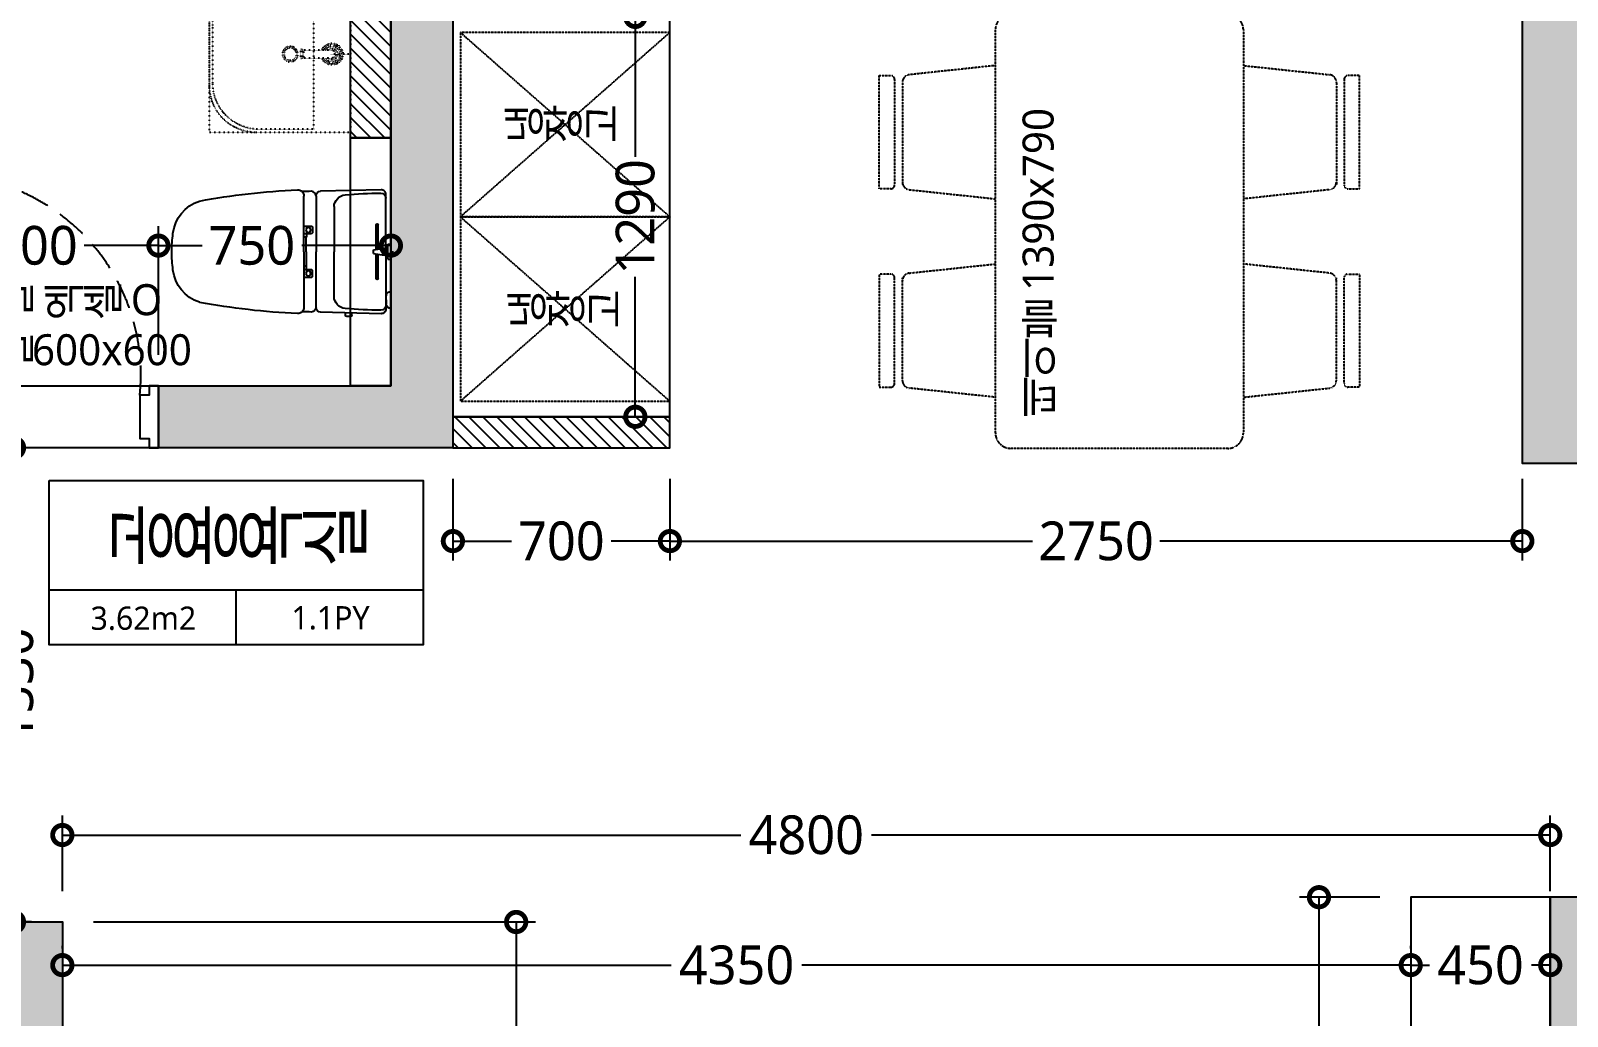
# Model space of a CAD drawing. Header units: millimetres. Extents: x -41292 to 298682, y -22072 to 33155.
# Drawn here: x 197501 to 202458, y 6505 to 9685 of the extents above; entities that cross this region are included whole.
import ezdxf
from ezdxf.enums import TextEntityAlignment as Align

# ---------------------------------------------------------------- set-up
doc = ezdxf.new("R2010")
doc.units = ezdxf.units.MM
for name, pattern in [('CONT', [2, 1, 1]), ('DH-HID2', [1.2, 0.8, -0.4]), ('DOT', [0.25, 0, -0.25]), ('HIDDEN', [9.525, 6.35, -3.175])]:
    doc.linetypes.add(name, pattern=pattern)
for name, color, linetype in [('0-ELC TEXT', 7, 'Continuous'), ('03-TEXT', 3, 'Continuous'), ('06-FUR', 6, 'Continuous'), ('07-DIM WAL', 5, 'Continuous'), ('3.기호.계단선', 30, 'Continuous'), ('CO-BATH', 6, 'Continuous'), ('fin', 5, 'Continuous'), ('FU-FURM', 251, 'DH-HID2'), ('P-门', 4, 'Continuous'), ('S-DIM', 7, 'Continuous'), ('TOILET-1', 6, 'Continuous'), ('문자선', 3, 'Continuous'), ('벽1', 2, 'Continuous'), ('인테리어_가구_제작', 6, 'Continuous'), ('인테리어_기타', 8, 'Continuous'), ('인테리어_해치_벽체', 8, 'Continuous'), ('창호', 4, 'Continuous'), ('평면_가구', 6, 'Continuous')]:
    doc.layers.add(name, color=color, linetype=linetype)
doc.styles.add('넥슨고딕', font='@Microsoft JhengHei Light.ttf')
doc.styles.add('코레일둥고', font='@Microsoft JhengHei Light.ttf')
doc.dimstyles.new('50', dxfattribs={"dimscale": 50, "dimtxt": 2.5, "dimasz": 2.5, "dimexe": 1.25, "dimexo": 2, "dimtad": 0, "dimdec": 0, "dimtxsty": '넥슨고딕', "dimblk": 'DOTSMALL', "dimcen": 2.5, "dimclrd": 1, "dimclre": 1, "dimclrt": 2, "dimadec": 0, "dimazin": 0, "dimtfac": 1, "dimtdec": 0, "dimtix": 1, "dimtmove": 0, "dimatfit": 3, "dimldrblk": 'DOTSMALL', "dimfxl": 1.25, "dimarcsym": 0})

# ---------------------------------------------------------------- blocks, each defined once
blk = doc.blocks.new('gasdgasdgsd')
at = {"layer": 'CO-BATH', "color": 8, "linetype": 'DOT'}
for p, q in [((103359.9, 11032.7), (103054.9, 11032.7)), ((103054.9, 11032.7), (103054.9, 10527.7)), ((103349.9, 11022.7), (103174.9, 11022.7)), ((103174.9, 11022.7), (103174.9, 10537.7)), ((103499.9, 10687.7), (103499.9, 10872.7)), ((103509.9, 10677.7), (103509.9, 10882.7)), ((103054.9, 10780.2), (103119.9, 10780.2)), ((103114.9, 10792.7), (103205.4, 10792.7)), ((103114.9, 10767.7), (103205.4, 10767.7)), ((103205.4, 10793.7), (103210.4, 10793.7)), ((103205.4, 10766.7), (103205.4, 10793.7)), ((103205.4, 10766.7), (103210.4, 10766.7)), ((103210.4, 10794.7), (103215.4, 10794.7)), ((103210.4, 10765.7), (103210.4, 10794.7)), ((103210.4, 10765.7), (103215.4, 10765.7)), ((103215.4, 10765.7), (103215.4, 10794.7)), ((103054.9, 10527.7), (103359.9, 10527.7)), ((103174.9, 10537.7), (103349.9, 10537.7))]:
    blk.add_line(p, q, dxfattribs=at)
blk.add_lwpolyline([(103509.9, 10527.7), (103509.9, 11032.7), (103054.9, 11032.7), (103054.9, 10527.7)], close=True, dxfattribs=at)
for radius in [25, 20]:
    blk.add_circle((103249.9, 10780.2), radius, dxfattribs=at)
for centre, radius, start, end in [((103349.9, 10872.7), 150, 0, 90), ((103359.9, 10882.7), 150, 0, 90), ((103114.9, 10780.2), 35, 20.9248, 339.0751), ((103114.9, 10780.2), 30, 24.6243, 335.3757), ((103114.9, 10780.2), 25, 30, 330), ((103114.9, 10780.2), 18, 43.9829, 316.017), ((103114.9, 10780.2), 12.5, 90, 270), ((103349.9, 10687.7), 150, 270, 0), ((103359.9, 10677.7), 150, 270, 0)]:
    blk.add_arc(centre, radius, start, end, dxfattribs=at)
blk = doc.blocks.new('A$C4B2D31F0')
at = {"layer": 'fin', "color": 8}
for p, q in [((168.9, 697.3), (168.9, 707.3)), ((168.9, 707.3), (216.9, 707.3)), ((168.9, 697.3), (216.9, 697.3)), ((186, 692.5), (180.6, 697.3)), ((192.9, 707.3), (192.9, 716)), ((199.9, 692.5), (205.3, 697.3)), ((216.9, 697.3), (216.9, 707.3)), ((185, 690.9), (20.4, 690.9)), ((37.2, 692.3), (24.7, 692.3)), ((37.2, 692.3), (49.7, 692.3)), ((106.4, 666.3), (184.4, 666.3)), ((106.4, 659.3), (185.5, 659.3)), ((181.6, 685.5), (186, 692.5)), ((187, 651.2), (181.6, 685.5)), ((181.6, 685.5), (204.3, 685.5)), ((186, 692.5), (199.9, 692.5)), ((187, 651.2), (198.9, 651.2)), ((198.9, 651.2), (204.3, 685.5)), ((204.3, 685.5), (199.9, 692.5)), ((200.4, 659.3), (279.4, 659.3)), ((200.9, 690.9), (365.5, 690.9)), ((201.4, 666.3), (279.4, 666.3)), ((-16, 576.9), (-16, 564.8)), ((-12, 580.9), (-4.8, 580.9)), ((-12, 560.8), (-4.3, 560.8)), ((47.7, 523.7), (192.9, 523.7)), ((338.2, 523.7), (192.9, 523.7)), ((12.6, 465.9), (192.9, 465.9)), ((373.3, 465.9), (192.9, 465.9)), ((192.9, 426.6), (13.7, 426.6)), ((192.9, 433.7), (146.6, 433.7)), ((192.9, 433.7), (239.3, 433.7)), ((192.9, 426.6), (372.2, 426.6))]:
    blk.add_line(p, q, dxfattribs=at)
for points in [[(20.4, 690.9), (7.9, 690.9, 0.421209), (-7.1, 675.5), (-2.4, 480.5, 0.001659)], [(365.5, 690.9), (378, 690.9, -0.421209), (392.9, 675.5), (388.3, 480.5, -0.001659)], [(12.6, 465.9, 0.371724), (-1.8, 451.2, 0.003515), (-1, 420.3, 0.320541)], [(110.4, 426.6), (110.4, 450.8, -0.414214), (114.4, 454.8), (130.9, 454.8, -0.414214), (134.9, 450.8), (134.9, 435.2), (134.9, 426.6)], [(275.5, 426.6), (275.5, 450.8, 0.414214), (271.5, 454.8), (255, 454.8, 0.414214), (251, 450.8), (251, 435.2), (251, 426.6)], [(373.3, 465.9, -0.371724), (387.7, 451.2, -0.003515), (386.9, 420.3, -0.320541)], [(134.9, 435.2), (144.6, 435.2, -0.414214), (146.6, 433.2), (146.6, 426.6)], [(251, 435.2), (241.3, 435.2, 0.414214), (239.3, 433.2), (239.3, 426.6)]]:
    blk.add_lwpolyline(points, format="xyb", dxfattribs=at)
for centre in [(122.9, 440.9), (262.9, 440.9)]:
    blk.add_circle(centre, 8, dxfattribs=at)
for centre, radius, start, end in [((24.7, 707.3), 15, 180, 270), ((49.7, 707.3), 15, 270, 0), ((1004.3, 663.1), 1000, 179.3116, 185.9437), ((20.4, 674.9), 16, 90, 179.3116), ((106.4, 662.8), 3.5, 90, 270), ((279.4, 662.8), 3.5, 270, 90), ((365.5, 674.9), 16, 0.6884, 90), ((-618.4, 663.1), 1000, 354.0563, 0.6884), ((-12, 576.9), 4, 90, 180), ((-12, 564.8), 4, 180, 270), ((49.4, 563.7), 40, 185.9437, 267.5129), ((336.5, 563.7), 40, 272.4871, 354.0563), ((12.6, 480.9), 15, 181.3651, 270), ((373.3, 480.9), 15, 270, 358.6349), ((13.7, 406.6), 20, 90, 182.3333), ((2197.7, 495.6), 2205.9, 182.3333, 190.6081), ((-1811.8, 495.6), 2205.9, 349.3919, 357.6667), ((372.2, 406.6), 20, 357.6667, 90), ((148.7, 128.9), 125.5, 198.2964, 263.4241), ((237.2, 128.9), 125.5, 276.5759, 341.7036), ((192.9, 405.9), 405.9, 261.6993, 270), ((192.9, 405.9), 405.9, 270, 278.3007)]:
    blk.add_arc(centre, radius, start, end, dxfattribs=at)
blk = doc.blocks.new('asesdxd')
at = {"layer": 'P-门', "linetype": 'HIDDEN', "ltscale": 15}
blk.add_arc((79263.5, 8574.2), 645.8, 354.2444, 93.3276, dxfattribs=at)
at = {"layer": '창호'}
for p, q in [((79166, 8539.4), (79966, 8539.4)), ((79966, 8539.4), (79966, 8339.4)), ((79966, 8339.4), (79166, 8339.4))]:
    blk.add_line(p, q, dxfattribs=at)
blk.add_lwpolyline([(79966, 8539.4), (79936, 8539.4), (79936, 8509.4), (79906, 8509.4), (79906, 8369.4), (79936, 8369.4), (79936, 8339.4), (79966, 8339.4), (79966, 8539.4)], dxfattribs=at)
blk = doc.blocks.new('F-507')
at = {"layer": 'FU-FURM'}
for p, q in [((462.5, 775), (97.4, 775)), ((97.4, 775), (97.4, 737.5)), ((462.5, 737.5), (462.5, 775)), ((737.5, 775), (1102.6, 775)), ((737.5, 737.5), (737.5, 775)), ((1102.6, 775), (1102.6, 737.5)), ((109.9, 725), (450, 725)), ((119.3, 700), (450, 700)), ((1090.1, 725), (750, 725)), ((1080.7, 700), (750, 700)), ((64.9, 400), (94.5, 678.3)), ((465.4, 678.3), (495, 400)), ((734.6, 678.3), (705, 400)), ((1135.1, 400), (1105.5, 678.3)), ((-50, 400), (1250, 400)), ((-100, -350), (-100, 350)), ((1300, 350), (1300, -350)), ((1250, -400), (-50, -400)), ((64.9, -400), (94.5, -678.3)), ((465.4, -678.3), (495, -400)), ((734.6, -678.3), (705, -400)), ((1135.1, -400), (1105.5, -678.3)), ((97.4, -775), (97.4, -737.5)), ((109.9, -725), (450, -725)), ((119.3, -700), (450, -700)), ((462.5, -737.5), (462.5, -775)), ((737.5, -737.5), (737.5, -775)), ((1080.7, -700), (750, -700)), ((1090.1, -725), (750, -725)), ((1102.6, -775), (1102.6, -737.5)), ((462.5, -775), (97.4, -775)), ((737.5, -775), (1102.6, -775))]:
    blk.add_line(p, q, dxfattribs=at)
for centre, radius, start, end in [((119.3, 675), 25, 90, 172.4054), ((109.9, 737.5), 12.5, 180, 270), ((440.6, 675), 25, 7.5946, 90), ((450, 737.5), 12.5, 270, 0), ((759.4, 675), 25, 90, 172.4054), ((750, 737.5), 12.5, 180, 270), ((1080.7, 675), 25, 7.5946, 90), ((1090.1, 737.5), 12.5, 270, 0), ((-50, 350), 50, 90, 180), ((1250, 350), 50, 0, 90), ((-50, -350), 50, 180, 270), ((1250, -350), 50, 270, 0), ((119.3, -675), 25, 187.5946, 270), ((440.6, -675), 25, 270, 352.4054), ((759.4, -675), 25, 187.5946, 270), ((1080.7, -675), 25, 270, 352.4054), ((109.9, -737.5), 12.5, 90, 180), ((450, -737.5), 12.5, 0, 90), ((750, -737.5), 12.5, 90, 180), ((1090.1, -737.5), 12.5, 0, 90)]:
    blk.add_arc(centre, radius, start, end, dxfattribs=at)
blk = doc.blocks.new('ediehsx')
at = {"layer": '인테리어_해치_벽체'}
h = blk.add_hatch(dxfattribs=at)
h.set_pattern_fill('ANSI31', color=256, scale=10, angle=450)
h.paths.add_polyline_path([(51456, -7810.6), (52456, -7810.6), (52456, -8020.6), (51456, -8020.6)])
h.paths.add_polyline_path([(54456, -18160.6), (54566.7, -18160.6), (54566.7, -17960.6), (54456, -17960.6)])
h.paths.add_polyline_path([(58986, -10080.6), (58986, -10910.6), (58856, -10910.6), (58856, -10080.6)])
h.paths.add_polyline_path([(58986, -9480.6), (58786, -9480.6), (58786, -10080.6), (58986, -10080.6)])
h.paths.add_polyline_path([(50716, -9920.6), (50716, -10660.6), (50586, -10660.6), (50586, -9920.6)])
h.paths.add_polyline_path([(50716, -9370.6), (50516, -9370.6), (50516, -9920.6), (50716, -9920.6)])
h.paths.add_polyline_path([(51616, -11560.6), (50916, -11560.6), (50916, -11660.6), (51616, -11660.6)])
h.paths.add_polyline_path([(47966, -11660.6), (48066, -11660.6), (48066, -12190.6), (47966, -12190.6)])
at = {"layer": '03-TEXT'}
blk.add_lwpolyline([(51616, -11560.6), (50916, -11560.6), (50916, -11660.6), (51616, -11660.6)], close=True, dxfattribs=at)
at = {"layer": '문자선'}
blk.add_lwpolyline([(50716, -9920.6), (50716, -10660.6), (50586, -10660.6), (50586, -9920.6), (50716, -9920.6)], dxfattribs=at)
blk = doc.blocks.new('_DotSmall')
at = {"color": 0, "linetype": 'ByBlock', "const_width": 0.5}
blk.add_lwpolyline([(-0.0625, 0, 1), (0.0625, 0, 1)], format="xyb", close=True, dxfattribs=at)
blk = doc.blocks.new('*D295')
at = {"layer": 'Defpoints', "color": 0, "transparency": 16777216}
for p in [(197447.2, 8339.4), (197603.2, 8339.4), (197603.2, 6809.4)]:
    blk.add_point(p, dxfattribs=at)
at = {"layer": 'S-DIM', "color": 1, "lineweight": -2, "transparency": 16777216}
for p, q in [((197503.2, 8339.4), (197384.7, 8339.4)), ((197447.2, 8339.4), (197447.2, 7768.2)), ((197447.2, 6809.4), (197447.2, 7380.6)), ((197503.2, 6809.4), (197384.7, 6809.4))]:
    blk.add_line(p, q, dxfattribs=at)
at = {"layer": 'S-DIM', "color": 1, "lineweight": -2, "transparency": 16777216, "xscale": 125, "yscale": 125, "zscale": 125}
for p, rotation in [((197447.2, 8339.4), 90), ((197447.2, 6809.4), 270)]:
    blk.add_blockref('_DotSmall', p, dxfattribs=dict(at, rotation=rotation))
at = {"layer": 'S-DIM', "color": 2, "transparency": 16777216, "insert": (197447.2, 7574.4), "char_height": 125, "attachment_point": 5, "rotation": 90, "style": '넥슨고딕'}
blk.add_mtext('1530', dxfattribs=at)
blk = doc.blocks.new('rhsiehxedsl')
at = {"layer": '인테리어_해치_벽체'}
h = blk.add_hatch(color=256, dxfattribs=at)
h.dxf.hatch_style = 1
h.paths.add_polyline_path([(54266, -16290.6), (54266, -16490.6), (54366, -16490.6), (54366, -21710.6), (54566, -21710.6), (54566, -19100.6), (54641, -19100.6), (54641, -17710.6), (54566, -17710.6), (54566, -16290.6)])
h.paths.add_polyline_path([(52456, -17810.6), (53466, -17810.6), (53466, -18020.6), (52456, -18020.6)])
h.paths.add_polyline_path([(57966, -28160.6), (57966, -28360.6), (59146, -28360.6), (59146, -18980.6), (58046, -18980.6), (58046, -17710.6), (57181, -17710.6), (57181, -17910.6), (57846, -17910.6), (57846, -18665.6), (57636, -18665.6), (57636, -18880.6), (57266, -18880.6), (57266, -21510.6), (55466, -21510.6), (55466, -21710.6), (56386, -21710.6), (56386, -23110.6), (55556, -23110.6), (55556, -23310.6), (57236, -23310.6), (57236, -21810.6), (57566, -21810.6), (57566, -21710.6), (57466, -21710.6), (57466, -19230.6), (58986, -19230.6), (58986, -21710.6), (58366, -21710.6), (58366, -21810.6), (58986, -21810.6), (58986, -23210.6), (58846, -23210.6), (58846, -26860.6), (57966, -26860.6), (57966, -27060.6), (58846, -27060.6), (58846, -28160.6)])
h.paths.add_polyline_path([(54456, -27060.6), (54966, -27060.6), (54966, -26860.6), (54656, -26860.6), (54656, -23110.6), (54456, -23110.6)])
h.paths.add_polyline_path([(54456, -28160.6), (54566, -28160.6), (54566, -28650.6), (54456, -28650.6)])
h.paths.add_polyline_path([(49456, -23190.6), (49656, -23190.6), (49656, -28650.6), (49456, -28650.6)])
h.paths.add_polyline_path([(48556, -23190.6), (48556, -23390.6), (45866, -23390.6), (45866, -28280.6), (46566, -28280.6), (46566, -28480.6), (45666, -28480.6), (45666, -23190.6)])
h.paths.add_polyline_path([(49616, -18160.6), (50716, -18160.6), (50716, -18920.6), (49616, -18920.6)], flags=16)
h.paths.add_polyline_path([(48866, -16790.6), (49496, -16790.6), (49496, -16290.6), (50806, -16290.6), (50806, -16490.6), (49616, -16490.6), (49616, -17950.6), (50766, -17950.6), (50766, -17810.6), (51456, -17810.6), (51456, -18020.6), (50916, -18020.6), (50916, -21660.6), (49966, -21660.6), (49966, -21460.6), (50716, -21460.6), (50716, -19120.6), (49166, -19120.6), (49166, -21660.6), (48966, -21660.6), (48966, -18980.6), (49516, -18980.6), (49516, -18160.6), (48966, -18160.6), (48966, -17950.6), (49296, -17950.6), (49296, -17730.6), (49516, -17730.6), (49516, -16990.6), (48866, -16990.6)])
h.paths.add_polyline_path([(45666, -16790.6), (45866, -16790.6), (45866, -21460.6), (48066, -21460.6), (48066, -21660.6), (45866, -21660.6), (45866, -22050.6), (45666, -22050.6)])
at = {"layer": '벽1'}
for points in [[(50916, -18020.6), (50916, -21660.6), (49966, -21660.6), (49966, -21460.6), (50716, -21460.6), (50716, -19120.6)], [(54266, -16290.6), (54266, -16490.6), (54366, -16490.6), (54366, -21710.6), (54566, -21710.6), (54566, -19100.6), (54641, -19100.6), (54641, -17710.6), (54566, -17710.6), (54566, -16290.6), (54266, -16290.6)], [(49456, -23190.6), (49656, -23190.6), (49656, -28650.6), (49456, -28650.6), (49456, -23190.6)]]:
    blk.add_lwpolyline(points, dxfattribs=at)
blk.add_lwpolyline([(54456, -27060.6), (54966, -27060.6), (54966, -26860.6), (54656, -26860.6), (54656, -23110.6), (54456, -23110.6)], close=True, dxfattribs=at)
blk = doc.blocks.new('*D297')
at = {"layer": 'Defpoints', "color": 0, "transparency": 16777216}
for p in [(201953.2, 6670.3), (197603.2, 6623.4), (201953.2, 6623.4)]:
    blk.add_point(p, dxfattribs=at)
at = {"layer": 'S-DIM', "color": 1, "lineweight": -2, "transparency": 16777216}
for p, q in [((197603.2, 6723.4), (197603.2, 6732.8)), ((201953.2, 6723.4), (201953.2, 6732.8)), ((197603.2, 6670.3), (199567.5, 6670.3)), ((201953.2, 6670.3), (199989, 6670.3))]:
    blk.add_line(p, q, dxfattribs=at)
at = {"layer": 'S-DIM', "color": 1, "lineweight": -2, "transparency": 16777216, "xscale": 125, "yscale": 125, "zscale": 125, "rotation": 180}
blk.add_blockref('_DotSmall', (197603.2, 6670.3), dxfattribs=at)
at = {"layer": 'S-DIM', "color": 1, "lineweight": -2, "transparency": 16777216, "xscale": 125, "yscale": 125, "zscale": 125}
blk.add_blockref('_DotSmall', (201953.2, 6670.3), dxfattribs=at)
at = {"layer": 'S-DIM', "color": 2, "transparency": 16777216, "insert": (199778.2, 6670.3), "char_height": 125, "attachment_point": 5, "style": '넥슨고딕'}
blk.add_mtext('4350', dxfattribs=at)
blk = doc.blocks.new('*D298')
at = {"layer": 'Defpoints', "color": 0, "transparency": 16777216}
for p in [(201953.2, 6670.3), (202403.2, 6670.3), (202403.2, 6670.3)]:
    blk.add_point(p, dxfattribs=at)
at = {"layer": 'S-DIM', "color": 1, "lineweight": -2, "transparency": 16777216}
for p, q in [((201953.2, 6770.3), (201953.2, 6732.8)), ((201953.2, 6670.3), (202013.5, 6670.3)), ((202403.2, 6670.3), (202342.9, 6670.3)), ((202403.2, 6570.3), (202403.2, 6607.8))]:
    blk.add_line(p, q, dxfattribs=at)
at = {"layer": 'S-DIM', "color": 1, "lineweight": -2, "transparency": 16777216, "xscale": 125, "yscale": 125, "zscale": 125, "rotation": 180}
blk.add_blockref('_DotSmall', (201953.2, 6670.3), dxfattribs=at)
at = {"layer": 'S-DIM', "color": 1, "lineweight": -2, "transparency": 16777216, "xscale": 125, "yscale": 125, "zscale": 125}
blk.add_blockref('_DotSmall', (202403.2, 6670.3), dxfattribs=at)
at = {"layer": 'S-DIM', "color": 2, "transparency": 16777216, "insert": (202178.2, 6670.3), "char_height": 125, "attachment_point": 5, "style": '넥슨고딕'}
blk.add_mtext('450', dxfattribs=at)
blk = doc.blocks.new('*D299')
at = {"layer": 'Defpoints', "color": 0, "transparency": 16777216}
for p in [(202403.2, 7090), (197603.2, 6809.4), (202403.2, 6809.4)]:
    blk.add_point(p, dxfattribs=at)
at = {"layer": 'S-DIM', "color": 1, "lineweight": -2, "transparency": 16777216}
for p, q in [((197603.2, 6909.4), (197603.2, 7152.5)), ((202403.2, 6909.4), (202403.2, 7152.5)), ((197603.2, 7090), (199792.5, 7090)), ((202403.2, 7090), (200214, 7090))]:
    blk.add_line(p, q, dxfattribs=at)
at = {"layer": 'S-DIM', "color": 1, "lineweight": -2, "transparency": 16777216, "xscale": 125, "yscale": 125, "zscale": 125, "rotation": 180}
blk.add_blockref('_DotSmall', (197603.2, 7090), dxfattribs=at)
at = {"layer": 'S-DIM', "color": 1, "lineweight": -2, "transparency": 16777216, "xscale": 125, "yscale": 125, "zscale": 125}
blk.add_blockref('_DotSmall', (202403.2, 7090), dxfattribs=at)
at = {"layer": 'S-DIM', "color": 2, "transparency": 16777216, "insert": (200003.2, 7090), "char_height": 125, "attachment_point": 5, "style": '넥슨고딕'}
blk.add_mtext('4800', dxfattribs=at)
blk = doc.blocks.new('*D301')
at = {"layer": 'Defpoints', "color": 0, "transparency": 16777216}
for p in [(198863.2, 8339.4), (199563.2, 8339.4), (199563.2, 8038.3)]:
    blk.add_point(p, dxfattribs=at)
at = {"layer": 'S-DIM', "color": 1, "lineweight": -2, "transparency": 16777216}
for p, q in [((198863.2, 8239.4), (198863.2, 7975.8)), ((199563.2, 8239.4), (199563.2, 7975.8)), ((198863.2, 8038.3), (199052.4, 8038.3)), ((199563.2, 8038.3), (199374.1, 8038.3))]:
    blk.add_line(p, q, dxfattribs=at)
at = {"layer": 'S-DIM', "color": 1, "lineweight": -2, "transparency": 16777216, "xscale": 125, "yscale": 125, "zscale": 125, "rotation": 180}
blk.add_blockref('_DotSmall', (198863.2, 8038.3), dxfattribs=at)
at = {"layer": 'S-DIM', "color": 1, "lineweight": -2, "transparency": 16777216, "xscale": 125, "yscale": 125, "zscale": 125}
blk.add_blockref('_DotSmall', (199563.2, 8038.3), dxfattribs=at)
at = {"layer": 'S-DIM', "color": 2, "transparency": 16777216, "insert": (199213.2, 8038.3), "char_height": 125, "attachment_point": 5, "style": '넥슨고딕'}
blk.add_mtext('700', dxfattribs=at)
blk = doc.blocks.new('*D303')
at = {"layer": 'Defpoints', "color": 0, "transparency": 16777216}
for p in [(199563.2, 9729.4), (199451.7, 8439.4), (199563.2, 8439.4)]:
    blk.add_point(p, dxfattribs=at)
at = {"layer": 'S-DIM', "color": 1, "lineweight": -2, "transparency": 16777216}
for p, q in [((199463.2, 9729.4), (199389.2, 9729.4)), ((199451.7, 9729.4), (199451.7, 9278.2)), ((199451.7, 8439.4), (199451.7, 8890.6)), ((199463.2, 8439.4), (199389.2, 8439.4))]:
    blk.add_line(p, q, dxfattribs=at)
at = {"layer": 'S-DIM', "color": 1, "lineweight": -2, "transparency": 16777216, "xscale": 125, "yscale": 125, "zscale": 125}
for p, rotation in [((199451.7, 9729.4), 90), ((199451.7, 8439.4), 270)]:
    blk.add_blockref('_DotSmall', p, dxfattribs=dict(at, rotation=rotation))
at = {"layer": 'S-DIM', "color": 2, "transparency": 16777216, "insert": (199451.7, 9084.4), "char_height": 125, "attachment_point": 5, "rotation": 90, "style": '넥슨고딕'}
blk.add_mtext('1290', dxfattribs=at)
blk = doc.blocks.new('*D309')
at = {"layer": 'Defpoints', "color": 0, "transparency": 16777216}
for p in [(199563.2, 8339.4), (202313.2, 8339.4), (202313.2, 8038.3)]:
    blk.add_point(p, dxfattribs=at)
at = {"layer": 'S-DIM', "color": 1, "lineweight": -2, "transparency": 16777216}
for p, q in [((199563.2, 8239.4), (199563.2, 7975.8)), ((202313.2, 8239.4), (202313.2, 7975.8)), ((199563.2, 8038.3), (200732.5, 8038.3)), ((202313.2, 8038.3), (201144, 8038.3))]:
    blk.add_line(p, q, dxfattribs=at)
at = {"layer": 'S-DIM', "color": 1, "lineweight": -2, "transparency": 16777216, "xscale": 125, "yscale": 125, "zscale": 125, "rotation": 180}
blk.add_blockref('_DotSmall', (199563.2, 8038.3), dxfattribs=at)
at = {"layer": 'S-DIM', "color": 1, "lineweight": -2, "transparency": 16777216, "xscale": 125, "yscale": 125, "zscale": 125}
blk.add_blockref('_DotSmall', (202313.2, 8038.3), dxfattribs=at)
at = {"layer": 'S-DIM', "color": 2, "transparency": 16777216, "insert": (200938.2, 8038.3), "char_height": 125, "attachment_point": 5, "style": '넥슨고딕'}
blk.add_mtext('2750', dxfattribs=at)
blk = doc.blocks.new('*D330')
at = {"layer": 'Defpoints', "color": 0, "transparency": 16777216}
for p in [(197913.2, 8991.7), (197113.2, 8539.4), (197913.2, 8539.4)]:
    blk.add_point(p, dxfattribs=at)
at = {"layer": 'S-DIM', "color": 1, "lineweight": -2, "transparency": 16777216}
for p, q in [((197113.2, 8639.4), (197113.2, 9054.2)), ((197913.2, 8639.4), (197913.2, 9054.2)), ((197113.2, 8991.7), (197352.4, 8991.7)), ((197913.2, 8991.7), (197674, 8991.7))]:
    blk.add_line(p, q, dxfattribs=at)
at = {"layer": 'S-DIM', "color": 1, "lineweight": -2, "transparency": 16777216, "xscale": 125, "yscale": 125, "zscale": 125, "rotation": 180}
blk.add_blockref('_DotSmall', (197113.2, 8991.7), dxfattribs=at)
at = {"layer": 'S-DIM', "color": 1, "lineweight": -2, "transparency": 16777216, "xscale": 125, "yscale": 125, "zscale": 125}
blk.add_blockref('_DotSmall', (197913.2, 8991.7), dxfattribs=at)
at = {"layer": 'S-DIM', "color": 2, "transparency": 16777216, "insert": (197513.2, 8991.7), "char_height": 125, "attachment_point": 5, "style": '넥슨고딕'}
blk.add_mtext('800', dxfattribs=at)
blk = doc.blocks.new('*D331')
at = {"layer": 'Defpoints', "color": 0, "transparency": 16777216}
for p in [(198663.2, 8991.7), (197913.2, 8539.4), (198663.2, 8539.4)]:
    blk.add_point(p, dxfattribs=at)
at = {"layer": 'S-DIM', "color": 1, "lineweight": -2, "transparency": 16777216}
for p, q in [((197913.2, 8639.4), (197913.2, 9054.2)), ((198663.2, 8639.4), (198663.2, 9054.2)), ((197913.2, 8991.7), (198053.9, 8991.7)), ((198663.2, 8991.7), (198375.6, 8991.7))]:
    blk.add_line(p, q, dxfattribs=at)
at = {"layer": 'S-DIM', "color": 1, "lineweight": -2, "transparency": 16777216, "xscale": 125, "yscale": 125, "zscale": 125, "rotation": 180}
blk.add_blockref('_DotSmall', (197913.2, 8991.7), dxfattribs=at)
at = {"layer": 'S-DIM', "color": 1, "lineweight": -2, "transparency": 16777216, "xscale": 125, "yscale": 125, "zscale": 125}
blk.add_blockref('_DotSmall', (198663.2, 8991.7), dxfattribs=at)
at = {"layer": 'S-DIM', "color": 2, "transparency": 16777216, "insert": (198214.7, 8991.7), "char_height": 125, "attachment_point": 5, "style": '넥슨고딕'}
blk.add_mtext('750', dxfattribs=at)
blk = doc.blocks.new('*D341')
at = {"layer": 'Defpoints', "color": 0, "transparency": 16777216}
for p in [(197603.2, 6809.4), (197603.2, 1549.4), (199067.3, 1549.4)]:
    blk.add_point(p, dxfattribs=at)
at = {"layer": 'S-DIM', "color": 1, "lineweight": -2, "transparency": 16777216}
for p, q in [((197703.2, 6809.4), (199129.8, 6809.4)), ((199067.3, 6809.4), (199067.3, 4383.9)), ((199067.3, 1549.4), (199067.3, 3974.9)), ((197703.2, 1549.4), (199129.8, 1549.4))]:
    blk.add_line(p, q, dxfattribs=at)
at = {"layer": 'S-DIM', "color": 1, "lineweight": -2, "transparency": 16777216, "xscale": 125, "yscale": 125, "zscale": 125}
for p, rotation in [((199067.3, 6809.4), 90), ((199067.3, 1549.4), 270)]:
    blk.add_blockref('_DotSmall', p, dxfattribs=dict(at, rotation=rotation))
at = {"layer": 'S-DIM', "color": 2, "transparency": 16777216, "insert": (199067.3, 4179.4), "char_height": 125, "attachment_point": 5, "rotation": 90, "style": '넥슨고딕'}
blk.add_mtext('5260', dxfattribs=at)
blk = doc.blocks.new('*D347')
at = {"layer": 'Defpoints', "color": 0, "transparency": 16777216}
for p in [(201657.2, 6889.4), (201953.2, 6889.4), (201953.2, 2939.4)]:
    blk.add_point(p, dxfattribs=at)
at = {"layer": 'S-DIM', "color": 1, "lineweight": -2, "transparency": 16777216}
for p, q in [((201853.2, 6889.4), (201594.7, 6889.4)), ((201657.2, 6889.4), (201657.2, 5120.8)), ((201657.2, 2939.4), (201657.2, 4708)), ((201853.2, 2939.4), (201594.7, 2939.4))]:
    blk.add_line(p, q, dxfattribs=at)
at = {"layer": 'S-DIM', "color": 1, "lineweight": -2, "transparency": 16777216, "xscale": 125, "yscale": 125, "zscale": 125}
for p, rotation in [((201657.2, 6889.4), 90), ((201657.2, 2939.4), 270)]:
    blk.add_blockref('_DotSmall', p, dxfattribs=dict(at, rotation=rotation))
at = {"layer": 'S-DIM', "color": 2, "transparency": 16777216, "insert": (201657.2, 4914.4), "char_height": 125, "attachment_point": 5, "rotation": 90, "style": '넥슨고딕'}
blk.add_mtext('3950', dxfattribs=at)

msp = doc.modelspace()

# ---------------------------------------------------------------- linework, layer by layer
at = {"layer": '06-FUR'}
msp.add_lwpolyline([(199563.22, 9729.4), (198863.22, 9729.4), (198863.22, 8439.4), (199563.22, 8439.4)], close=True, dxfattribs=at)
at = {"layer": 'FU-FURM'}
for p, q in [((199563.22, 9679.4), (198887.22, 9084.4)), ((198887.22, 9679.4), (199563.22, 9084.4)), ((199563.22, 9084.4), (198887.22, 8489.4)), ((198887.22, 9084.4), (199563.22, 8489.4))]:
    msp.add_line(p, q, dxfattribs=at)
for points in [[(198887.22, 9679.4), (198887.22, 9084.4), (199563.22, 9084.4), (199563.22, 9679.4)], [(198887.22, 9084.4), (198887.22, 8489.4), (199563.22, 8489.4), (199563.22, 9084.4)]]:
    msp.add_lwpolyline(points, close=True, dxfattribs=at)
at = {"layer": '인테리어_가구_제작', "color": 8, "linetype": 'CONT', "ltscale": 200}
msp.add_lwpolyline([(198533.22, 9339.4), (198663.22, 9339.4), (198663.22, 8539.4), (198533.22, 8539.4)], close=True, dxfattribs=at)
at = {"layer": '인테리어_기타', "color": 152, "true_color": 0x2776bb}
msp.add_line((198163.79, 7703.16), (198163.79, 7880.04), dxfattribs=at)
msp.add_lwpolyline([(197560.19, 8233.79), (198767.4, 8233.79), (198767.4, 7880.04), (197560.19, 7880.04)], close=True, dxfattribs=at)
msp.add_lwpolyline([(198767.4, 7880.04), (198767.4, 7703.16), (197560.19, 7703.16), (197560.19, 7880.04)], dxfattribs=at)
at = {"layer": '평면_가구'}
msp.add_lwpolyline([(202403.22, 6889.4), (201953.22, 6889.4), (201953.22, 2939.4), (202403.22, 2939.4), (202403.22, 6889.4)], dxfattribs=at)

# ---------------------------------------------------------------- block references
for name, p in [('asesdxd', (117947.24, 0)), ('rhsiehxedsl', (147947.24, 30000)), ('ediehsx', (147947.24, 20000))]:
    msp.add_blockref(name, p)
at = {"layer": '07-DIM WAL', "rotation": 270}
msp.add_blockref('F-507', (201013.29, 9637.45), dxfattribs=at)
at = {"layer": '3.기호.계단선', "xscale": -1}
msp.add_blockref('gasdgasdgsd', (301588.14, -1170.82), dxfattribs=at)
at = {"layer": 'TOILET-1', "xscale": -1, "rotation": 270}
msp.add_blockref('A$C4B2D31F0', (197955.93, 8779.09), dxfattribs=at)

# ---------------------------------------------------------------- texts
at = {"layer": '0-ELC TEXT', "style": '코레일둥고'}
for p in [(199023.03, 9338.87), (199031.81, 8741.16)]:
    msp.add_text('냉장고', height=100, dxfattribs=at).set_placement(p)
msp.add_text('테이블 1390x790', height=100, rotation=90, dxfattribs=at).set_placement((200800.97, 8435.02))
for s, p in [('욕실 엑셀 O', (197254.21, 8867.06)), ('타일600x600', (197254.21, 8705.65))]:
    msp.add_text(s, height=100, dxfattribs=at).set_placement(p, align=Align.TOP_LEFT)
at = {"layer": '03-TEXT'}
for s, height, style, p in [('공용욕실', 166.667, '코레일둥고', (198158.82, 7980.34)), ('3.62m2', 75, '넥슨고딕', (197864.77, 7752.04)), ('1.1PY', 75, '넥슨고딕', (198468.27, 7753.43))]:
    msp.add_text(s, height=height, dxfattribs=dict(at, style=style)).set_placement(p, align=Align.CENTER)

# ---------------------------------------------------------------- dimensions: what is measured, and where the dimension line sits
at = {"layer": 'S-DIM'}
for base, p1, p2, picture, middle in [((199451.69, 8439.4), (199563.22, 9729.4), (199563.22, 8439.4), '*D303', (199451.69, 9084.4)), ((197447.21, 8339.4), (197603.22, 6809.4), (197603.22, 8339.4), '*D295', (197447.21, 7574.4)), ((201657.22, 6889.4), (201953.22, 2939.4), (201953.22, 6889.4), '*D347', (201657.22, 4914.4)), ((199067.34, 1549.4), (197603.22, 6809.4), (197603.22, 1549.4), '*D341', (199067.34, 4179.4))]:
    dim = msp.add_linear_dim(base=base, p1=p1, p2=p2, angle=90, dimstyle='50', dxfattribs=at)
    dim.commit()
    dim.dimension.update_dxf_attribs({"geometry": picture, "text_midpoint": middle})
for base, p1, p2, picture, middle in [((197913.22, 8991.66), (197113.22, 8539.4), (197913.22, 8539.4), '*D330', (197513.22, 8991.66)), ((199563.22, 8038.32), (198863.22, 8339.4), (199563.22, 8339.4), '*D301', (199213.22, 8038.32)), ((202313.22, 8038.32), (199563.22, 8339.4), (202313.22, 8339.4), '*D309', (200938.22, 8038.32)), ((202403.22, 7089.95), (197603.22, 6809.4), (202403.22, 6809.4), '*D299', (200003.22, 7089.95)), ((201953.22, 6670.28), (197603.22, 6623.41), (201953.22, 6623.41), '*D297', (199778.22, 6670.28)), ((202403.22, 6670.28), (201953.22, 6670.28), (202403.22, 6670.28), '*D298', (202178.22, 6670.28))]:
    dim = msp.add_linear_dim(base=base, p1=p1, p2=p2, dimstyle='50', dxfattribs=at)
    dim.commit()
    dim.dimension.update_dxf_attribs({"geometry": picture, "text_midpoint": middle})
dim = msp.add_linear_dim(base=(198663.22, 8991.66), p1=(197913.22, 8539.4), p2=(198663.22, 8539.4), dimstyle='50', dxfattribs=at)
dim.commit()
dim.dimension.update_dxf_attribs({"geometry": '*D331', "text_midpoint": (198214.71, 8991.66), "dimtype": 160})

doc.saveas('drawing.dxf')
